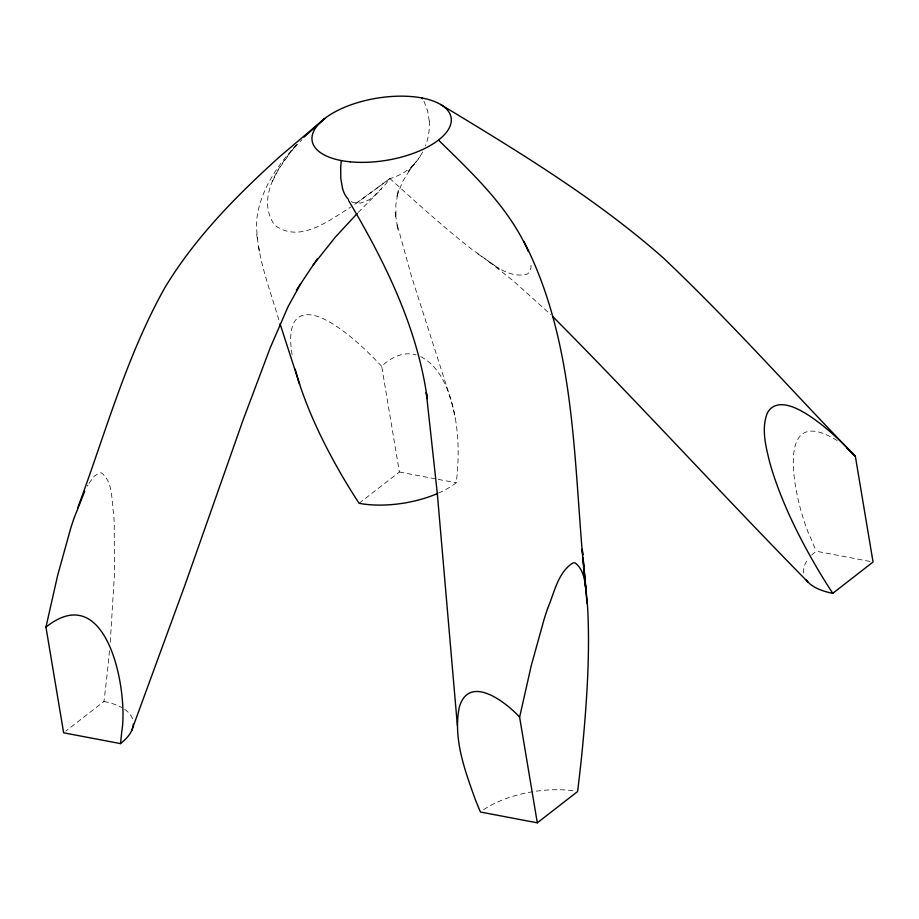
<?xml version="1.0" encoding="UTF-8"?>
<svg xmlns="http://www.w3.org/2000/svg" width="919" height="919" viewBox="0 0 919 919"><rect width="100%" height="100%" fill="white"/><g stroke="black" fill="none" stroke-linecap="round" stroke-linejoin="round"><path stroke-width="0.69" stroke-dasharray="4.59 3.45" d="M110.257 642.186L114.404 574.834L114.22 522.819A242.708 138.459 -79.2 0 0 113.669 513.951C111.348 500.464 113.347 482.268 101.653 473.021A14.233 8.122 -79.2 0 0 99.252 472.952L94.278 476.134L88.741 483.658M109.487 650.732L108.787 658.05A955.163 544.875 -79.2 0 1 103.927 701.507L65.869 731.076M294.827 147.029C277.963 166.753 257.481 197.045 273.173 222.892A16.278 11.223 52.2 0 0 276.573 226.499C301.466 242.846 329.852 219.802 350.863 207.062M272.541 181.158L278.101 170.004L291.714 150.682L301.949 139.722M422.751 151.945L418.122 159.435L412.918 165.5A68.362 39 -79.2 0 1 408.174 169.682L401.477 174.07L394.538 177.149A116.702 66.57 -79.2 0 1 389.874 178.516L355.55 203.834M87.316 486.162L88.017 484.899M414.446 163.904L408.381 171.727L412.7 165.248L402.476 181.847L396.571 197.091L398.283 190.681L395.848 204.719L396.009 217.723L395.044 211.646L397.893 229.876L396.939 223.788L411.712 277.113L450.942 399.754C457.869 422.889 459.247 447.404 457.409 471.378A308.727 212.886 52.2 0 1 456.226 482.797A70.441 31.43 -9.5 0 1 438.662 493.009M408.381 171.727L420.178 156.414M296.573 144.616C276.745 165.983 259.273 191.749 256.562 221.525C256.217 255.953 269.853 288.451 279.169 321.064M351.299 201.594A35.531 20.264 -79.2 0 0 353.539 202.639L360.822 203.042L368.289 200.17A68.362 39 -79.2 0 0 373.171 196.873L385.877 183.88A116.702 66.57 -79.2 0 0 389.874 178.516C417.077 203.053 444.153 227.82 473.101 250.313C489.115 260.491 506.783 279.525 527.219 274.126A16.278 11.223 52.2 0 0 529.585 271.61L530.918 267.854L531.113 263.259M295.458 146.305L296.745 144.869M358.157 212.473L381.741 188.786M359.088 503.29L399.386 471.998L381.695 366.302C390.552 357.583 403.51 351.161 416.089 354.883M389.874 178.516L379.329 186.523M378.019 187.51L351.988 206.258M399.386 471.998L436.812 479.109M438.202 479.373L456.226 482.797M811.638 555.191A70.441 31.43 -9.5 0 1 816.21 551.216L870.282 561.486M420.741 356.618C442.901 368.404 450.701 395.331 455.284 418.145M477.823 253.874L499.27 268.739M837.198 440.58C768.1 397.559 797.991 513.468 810.995 538.58A308.727 212.886 52.2 0 0 816.21 551.216M489.413 262.03L513.618 281.134L550.676 314.505M381.695 366.302C367.06 350.874 351.575 335.917 333.574 324.418A286.383 163.364 -79.2 0 0 327.98 321.145C318.399 315.78 302.983 309.91 294.999 320.88A14.233 8.122 -79.2 0 0 293.172 324.246C289.336 334.034 290.634 344.912 292.162 355.056M256.711 234.54L257.676 240.629M258.607 246.683L259.572 252.771M429.253 121.078L427.645 110.969L424.486 102.457A60.585 34.566 -79.2 0 0 422.993 99.689M483.635 809.719A70.441 31.43 -9.5 0 1 575.443 791.144M803.493 573.088A70.441 31.43 -9.5 0 1 808.674 558.453M429.288 121.067A35.531 20.264 -79.2 0 1 425.497 145.857M103.927 701.507A70.441 31.43 -9.5 0 1 121.905 707.619M124.593 709.296A70.441 31.43 -9.5 0 1 133.198 721.737"/><path stroke-width="1.38" d="M133.301 724.103A70.441 31.43 -9.5 0 1 120.481 743.609L63.641 732.811L45.95 627.114L57.679 575.271L70.591 528.712A286.383 163.364 -79.2 0 1 73.922 518.5L84.732 491.217M519.614 717.142C506.254 702.403 469.437 673.673 459.397 706.814C452.814 738.279 464.796 770.122 475.249 799.392A308.727 212.886 52.2 0 0 480.465 812.028L537.305 822.827L519.614 717.142L531.343 665.287L544.266 618.728A286.383 163.364 -79.2 0 1 547.598 608.516M547.598 608.516C554.341 593.031 557.707 572.491 572.916 562.968A14.233 8.122 -79.2 0 1 575.317 563.037C587.011 572.284 585.012 590.492 587.344 603.967A242.708 138.459 -79.2 0 1 587.896 612.847C589.837 657.97 586.667 703.161 582.451 748.077A955.163 544.875 -79.2 0 1 577.591 791.535L537.305 822.827M77.61 508.161C105.225 434.205 126.064 356.825 164.88 287.67C195.092 237.539 236.528 195.701 279.675 156.678L324.798 118.459L304.074 137.138M131.566 730.812L185.098 584.679L243.087 420.017L270.255 347.715L288.061 306.659L300.743 283.672M296.423 290.163L317.537 258.492M313.207 264.971L335.297 237.159L357.204 213.495M45.95 627.114C107.925 577.626 128.786 693.018 121.664 732.19A308.727 212.886 52.2 0 1 120.481 743.609M832.763 593.318L873.05 562.014L855.359 456.329C840.724 440.89 825.239 425.934 807.238 414.435A286.383 163.364 -79.2 0 0 801.655 411.161C792.075 405.796 776.658 399.926 768.663 410.908A14.233 8.122 -79.2 0 0 766.837 414.262C761.369 429.885 765.929 446.806 769.708 462.303A242.708 138.459 -79.2 0 0 771.914 469.896C782.54 503.796 798.358 535.857 816.152 566.529A955.163 544.875 -79.2 0 0 832.763 593.306A70.441 31.43 -9.5 0 1 806.112 579.751M440.615 104.479C517.615 151.095 595.328 198.01 663.093 257.734C730.077 321.041 791.236 390.184 855.359 456.329L849.03 450.23M846.767 448.208L848.271 449.552M438.478 140.067C472.423 173.392 508.942 207.246 528.368 251.542M552.618 316.435C639.222 403.521 721.84 494.479 807.973 582.037M348.554 200.445C384.843 261.72 417.398 327.313 427.232 398.628L426.267 392.539L437.306 493.48L457.386 725.596M523.945 241.444C578.913 349.105 572.939 473.274 585.931 590.17L583.151 559.166M280.054 323.787L299.617 384.257C310.277 416.537 325.429 447.174 342.477 476.513A955.163 544.875 -79.2 0 0 359.099 503.29A70.441 31.43 -9.5 0 0 437.57 493.492M299.617 384.257L298.238 379.88M342.546 188.441L340.8 178.435L340.708 167.545A60.585 34.566 -79.2 0 1 341.351 160.561M295.206 369.174L296.033 372.287A242.708 138.459 -79.2 0 0 298.238 379.88M582.784 554.904L582.255 549.298L582.772 554.938M583.048 557.707L583.829 566.115M584.082 568.93L587.344 603.967M421.924 97.965A60.585 34.566 -79.2 0 1 422.464 98.815M348.542 199.457A35.531 20.264 -79.2 0 1 342.511 188.464M350.265 161.824A70.441 31.43 -9.5 0 0 451.195 118.195A70.441 31.43 -9.5 0 0 343.442 107.776A70.441 31.43 -9.5 0 0 350.265 161.824"/></g></svg>
